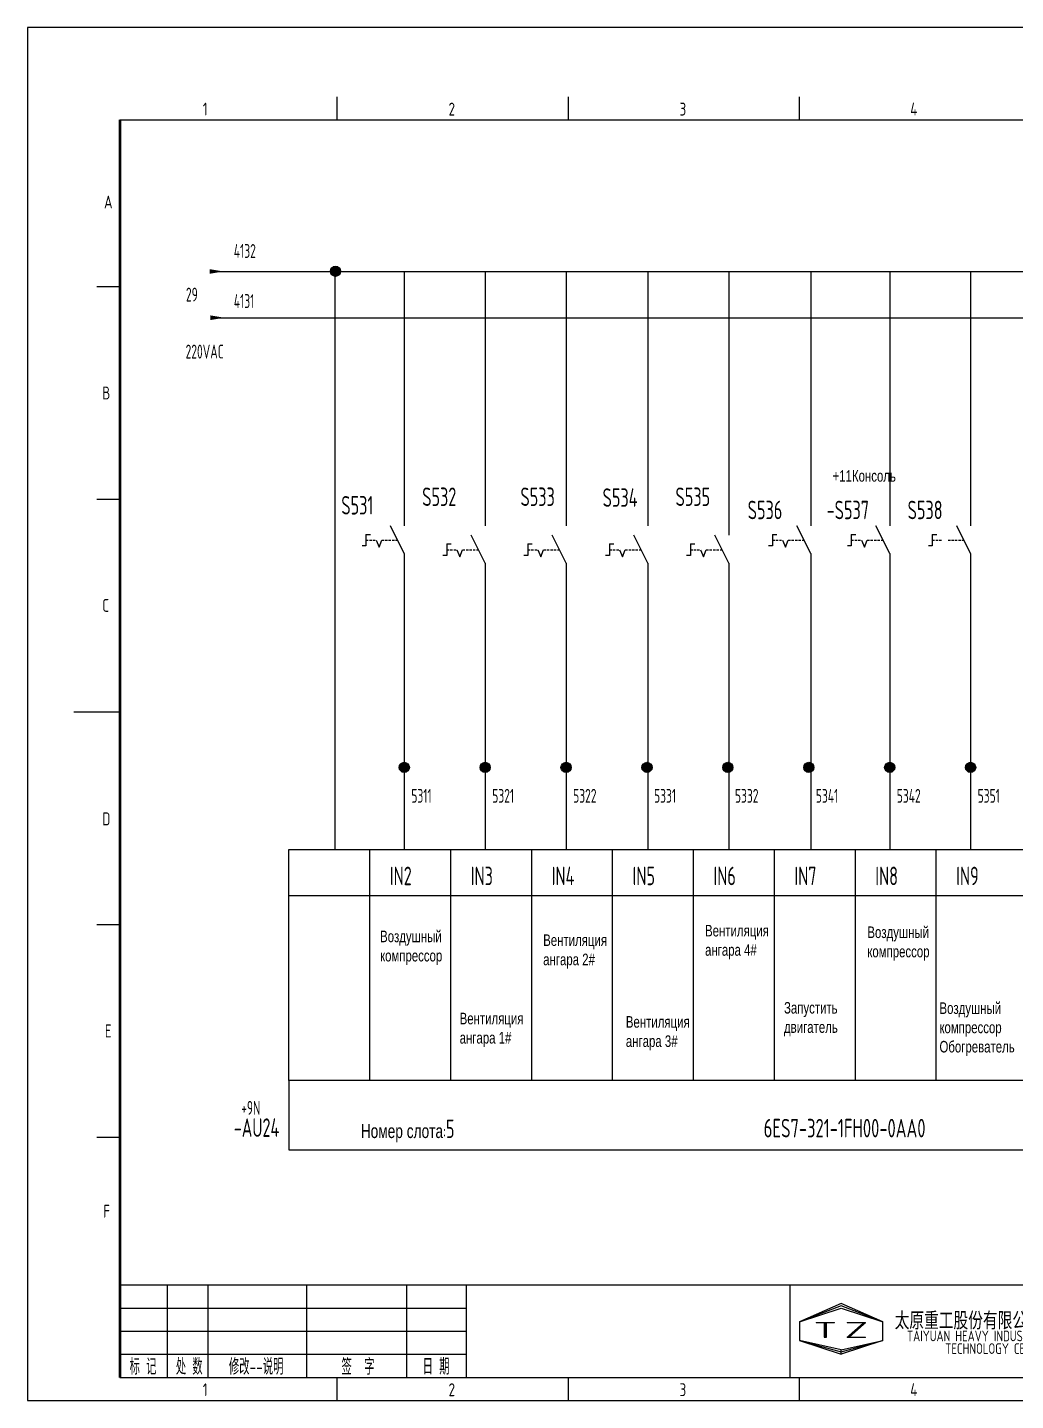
# Model space of a CAD drawing. Extents: x -2005 to 7010, y -1792 to 2924.
# Drawn here: x 2058.1 to 2271.8, y 436.6 to 733.6 of the extents above; entities that cross this region are included whole.
import ezdxf
from ezdxf.enums import TextEntityAlignment as Align

# ---------------------------------------------------------------- set-up
doc = ezdxf.new("R2010")
doc.units = 0
doc.header["$LTSCALE"] = 2
doc.linetypes.add('DASHED2', pattern=[0.375, 0.25, -0.125])
doc.layers.get('0').update_dxf_attribs({"linetype": 'CONTINUOUS'})
for name, color, linetype in [('01', 7, 'CONTINUOUS'), ('11', 3, 'CONTINUOUS'), ('CONTINUOUS', 7, 'CONTINUOUS'), ('DASHED', 2, 'DASHED2')]:
    doc.layers.add(name, color=color, linetype=linetype)
doc.styles.add('ROMAN', font='ROMANC.shx', dxfattribs={"width": 0.7, "height": 0.7})
doc.styles.get("Standard").update_dxf_attribs({"font": 'isocp.shx', "width": 0.707, "bigfont": 'dfst.shx'})

msp = doc.modelspace()

# ---------------------------------------------------------------- hatches: boundary and pattern name
at = {"layer": 'CONTINUOUS'}
h = msp.add_hatch(color=256, dxfattribs=at)
edge = h.paths.add_edge_path()
edge.add_arc((2124.67, 680.82), 1.1, 0, 360)
h = msp.add_hatch(color=256, dxfattribs=at)
edge = h.paths.add_edge_path()
edge.add_arc((2139.56, 573.51), 1.1, 0, 360)
h = msp.add_hatch(color=256, dxfattribs=at)
edge = h.paths.add_edge_path()
edge.add_arc((2157.06, 573.51), 1.1, 0, 360)
h = msp.add_hatch(color=256, dxfattribs=at)
edge = h.paths.add_edge_path()
edge.add_arc((2174.56, 573.51), 1.1, 0, 360)
h = msp.add_hatch(color=256, dxfattribs=at)
edge = h.paths.add_edge_path()
edge.add_arc((2192.06, 573.51), 1.1, 0, 360)
h = msp.add_hatch(color=256, dxfattribs=at)
edge = h.paths.add_edge_path()
edge.add_arc((2209.56, 573.51), 1.1, 0, 360)
h = msp.add_hatch(color=256, dxfattribs=at)
edge = h.paths.add_edge_path()
edge.add_arc((2227.06, 573.51), 1.1, 0, 360)
h = msp.add_hatch(color=256, dxfattribs=at)
edge = h.paths.add_edge_path()
edge.add_arc((2244.56, 573.51), 1.1, 0, 360)
h = msp.add_hatch(color=256, dxfattribs=at)
edge = h.paths.add_edge_path()
edge.add_arc((2262.06, 573.51), 1.1, 0, 360)

# ---------------------------------------------------------------- linework, layer by layer
at = {"layer": '01', "linetype": 'ByBlock', "ltscale": 2}
for p, q in [((2124.56, 680.78), (2124.56, 555.78)), ((2139.56, 680.78), (2139.56, 625.78)), ((2157.06, 680.78), (2157.06, 625.78)), ((2174.56, 680.78), (2174.56, 625.78)), ((2192.24, 680.78), (2192.24, 625.78)), ((2209.74, 680.78), (2209.74, 625.78)), ((2227.48, 680.78), (2227.48, 625.78)), ((2244.56, 680.78), (2244.56, 625.78)), ((2262.06, 680.78), (2262.06, 625.78)), ((2227.48, 615.78), (2227.48, 555.78)), ((2262.06, 615.78), (2262.06, 555.78)), ((2157.06, 613.71), (2157.06, 555.78)), ((2174.56, 613.71), (2174.56, 555.78)), ((2192.24, 613.71), (2192.24, 555.78)), ((2209.74, 613.71), (2209.74, 555.78)), ((2114.56, 545.78), (2447.06, 545.78)), ((2114.56, 505.78), (2114.56, 490.78)), ((2114.56, 490.78), (2447.06, 490.78))]:
    msp.add_line(p, q, dxfattribs=at)
at = {"layer": '01', "ltscale": 2}
for p, q in [((2131.27, 623.9), (2132.22, 623.9)), ((2219.19, 623.9), (2220.14, 623.9)), ((2236.26, 623.9), (2237.21, 623.9)), ((2253.77, 623.9), (2254.72, 623.9)), ((2131.27, 621.45), (2130.42, 621.45)), ((2148.77, 621.83), (2149.72, 621.83)), ((2166.27, 621.83), (2167.22, 621.83)), ((2183.95, 621.83), (2184.9, 621.83)), ((2201.45, 621.83), (2202.4, 621.83)), ((2219.19, 621.45), (2218.34, 621.45)), ((2236.26, 621.45), (2235.42, 621.45)), ((2253.77, 621.45), (2252.92, 621.45)), ((2148.77, 619.37), (2147.92, 619.37)), ((2166.27, 619.37), (2165.42, 619.37)), ((2183.95, 619.37), (2183.1, 619.37)), ((2201.45, 619.37), (2200.6, 619.37))]:
    msp.add_line(p, q, dxfattribs=at)
at = {"layer": '01', "linetype": 'ByBlock', "ltscale": 2}
msp.add_lwpolyline([(2114.56, 555.78), (2447.06, 555.78), (2447.06, 505.78), (2114.56, 505.78)], close=True, dxfattribs=at)
at = {"layer": 'CONTINUOUS', "color": 3}
for p, q in [((2478.05, 733.56), (2058.05, 733.56)), ((2058.05, 733.56), (2058.05, 436.56)), ((2058.05, 436.56), (2478.05, 436.56))]:
    msp.add_line(p, q, dxfattribs=at)
at = {"layer": 'CONTINUOUS', "linetype": 'Continuous'}
for p, q in [((2125.05, 713.56), (2125.05, 718.56)), ((2175.05, 713.56), (2175.05, 718.56)), ((2225.05, 713.56), (2225.05, 718.56)), ((2073.05, 677.56), (2078.05, 677.56)), ((2073.05, 631.56), (2078.05, 631.56)), ((2068.05, 585.56), (2078.05, 585.56)), ((2073.05, 539.56), (2078.05, 539.56)), ((2073.05, 493.56), (2078.05, 493.56)), ((2078.05, 461.56), (2473.05, 461.56)), ((2088.33, 441.56), (2088.33, 461.56)), ((2097.16, 441.56), (2097.16, 461.56)), ((2118.39, 461.56), (2118.39, 441.56)), ((2140.05, 461.56), (2140.05, 441.56)), ((2153.05, 441.56), (2153.05, 461.56)), ((2223.05, 441.56), (2223.05, 461.56)), ((2234.05, 457.56), (2225.05, 453.56)), ((2243.05, 453.56), (2234.05, 457.56)), ((2078.05, 456.56), (2153.05, 456.56)), ((2234.05, 457.06), (2225.05, 453.56)), ((2225.05, 453.56), (2234.05, 456.56)), ((2243.05, 453.56), (2234.05, 457.06)), ((2234.05, 456.56), (2243.05, 453.56)), ((2078.05, 451.56), (2153.05, 451.56)), ((2225.05, 453.56), (2225.05, 449.56)), ((2243.05, 449.56), (2243.05, 453.56)), ((2225.05, 449.56), (2234.05, 446.56)), ((2234.05, 447.56), (2225.05, 449.56)), ((2225.05, 449.56), (2234.05, 447.06)), ((2234.05, 447.06), (2243.05, 449.56)), ((2243.05, 449.56), (2234.05, 446.56)), ((2234.05, 447.56), (2243.05, 449.56)), ((2078.05, 446.56), (2153.05, 446.56)), ((2234.05, 446.56), (2234.05, 447.56)), ((2234.05, 446.56), (2234.05, 447.56)), ((2125.05, 436.56), (2125.05, 441.56)), ((2175.05, 436.56), (2175.05, 441.56)), ((2225.05, 436.56), (2225.05, 441.56))]:
    msp.add_line(p, q, dxfattribs=at)
at = {"layer": 'CONTINUOUS'}
for p, q in [((2078.05, 713.56), (2473.05, 713.56)), ((2099.56, 680.78), (2454.56, 680.78)), ((2099.56, 670.78), (2454.56, 670.78)), ((2131.27, 623.9), (2131.27, 621.45)), ((2139.56, 619.78), (2136.56, 625.78)), ((2157.06, 617.71), (2154.06, 623.71)), ((2174.56, 617.71), (2171.56, 623.71)), ((2192.24, 617.71), (2189.24, 623.71)), ((2209.74, 617.71), (2206.74, 623.71)), ((2219.19, 623.9), (2219.19, 621.45)), ((2219.19, 623.9), (2219.19, 621.45)), ((2219.19, 623.9), (2219.19, 621.45)), ((2219.19, 623.9), (2219.19, 621.45)), ((2219.19, 623.9), (2219.19, 621.45)), ((2227.48, 619.78), (2224.48, 625.78)), ((2236.26, 623.9), (2236.26, 621.45)), ((2244.56, 619.78), (2241.56, 625.78)), ((2253.77, 623.9), (2253.77, 621.45)), ((2253.77, 623.9), (2253.77, 621.45)), ((2253.77, 623.9), (2253.77, 621.45)), ((2253.77, 623.9), (2253.77, 621.45)), ((2253.77, 623.9), (2253.77, 621.45)), ((2253.77, 623.9), (2253.77, 621.45)), ((2253.77, 623.9), (2253.77, 621.45)), ((2253.77, 623.9), (2253.77, 621.45)), ((2262.06, 619.78), (2259.06, 625.78)), ((2133.46, 622.67), (2134.11, 621.17)), ((2134.11, 621.17), (2134.68, 622.67)), ((2148.77, 621.83), (2148.77, 619.37)), ((2166.27, 621.83), (2166.27, 619.37)), ((2183.95, 621.83), (2183.95, 619.37)), ((2201.45, 621.83), (2201.45, 619.37)), ((2201.45, 621.83), (2201.45, 619.37)), ((2201.45, 621.83), (2201.45, 619.37)), ((2201.45, 621.83), (2201.45, 619.37)), ((2201.45, 621.83), (2201.45, 619.37)), ((2221.38, 622.67), (2222.03, 621.17)), ((2222.03, 621.17), (2222.6, 622.67)), ((2238.45, 622.67), (2239.1, 621.17)), ((2239.1, 621.17), (2239.68, 622.67)), ((2139.56, 619.78), (2139.56, 615.78)), ((2150.96, 620.6), (2151.61, 619.09)), ((2151.61, 619.09), (2152.18, 620.6)), ((2168.46, 620.6), (2169.11, 619.09)), ((2169.11, 619.09), (2169.68, 620.6)), ((2186.14, 620.6), (2186.79, 619.09)), ((2186.79, 619.09), (2187.36, 620.6)), ((2203.64, 620.6), (2204.29, 619.09)), ((2204.29, 619.09), (2204.86, 620.6)), ((2227.48, 619.78), (2227.48, 613.78)), ((2244.56, 619.78), (2244.56, 615.78)), ((2262.06, 619.78), (2262.06, 615.78)), ((2139.56, 615.78), (2139.56, 555.78)), ((2157.06, 617.71), (2157.06, 613.71)), ((2174.56, 617.71), (2174.56, 613.71)), ((2192.24, 617.71), (2192.24, 613.71)), ((2209.74, 617.71), (2209.74, 611.71)), ((2244.56, 615.78), (2244.56, 555.78)), ((2078.05, 441.56), (2473.05, 441.56))]:
    msp.add_line(p, q, dxfattribs=at)
at = {"layer": 'CONTINUOUS', "lineweight": 50}
msp.add_line((2078.05, 713.56), (2078.05, 441.56), dxfattribs=at)
at = {"layer": 'CONTINUOUS', "color": 0}
for p, q in [((2139.56, 656.14), (2139.56, 654.14)), ((2157.06, 656.14), (2157.06, 654.14)), ((2174.56, 656.14), (2174.56, 654.14)), ((2227.48, 627.78), (2227.48, 625.78)), ((2244.56, 627.78), (2244.56, 625.78)), ((2262.06, 627.78), (2262.06, 625.78)), ((2209.74, 625.71), (2209.74, 623.71)), ((2132.06, 555.78), (2132.06, 505.78)), ((2149.56, 555.78), (2149.56, 505.78)), ((2167.06, 555.78), (2167.06, 505.78)), ((2184.56, 555.78), (2184.56, 505.78)), ((2202.06, 555.78), (2202.06, 505.78)), ((2219.56, 555.78), (2219.56, 505.78)), ((2237.06, 555.78), (2237.06, 505.78)), ((2254.56, 555.78), (2254.56, 505.78)), ((2254.56, 555.78), (2254.56, 505.78))]:
    msp.add_line(p, q, dxfattribs=at)
at = {"layer": 'CONTINUOUS'}
for centre in [(2124.67, 680.82), (2139.56, 573.51), (2157.06, 573.51), (2174.56, 573.51), (2192.06, 573.51), (2209.56, 573.51), (2227.06, 573.51), (2244.56, 573.51), (2262.06, 573.51)]:
    msp.add_circle(centre, 1.1, dxfattribs=at)
for points in [[(2097.46, 681.28), (2097.46, 680.28), (2100.46, 680.78)], [(2097.64, 671.28), (2097.64, 670.28), (2100.64, 670.78)]]:
    msp.add_solid(points, dxfattribs=at)
at = {"layer": 'DASHED'}
for p, q in [((2131.27, 622.67), (2133.46, 622.67)), ((2134.68, 622.67), (2138.12, 622.67)), ((2219.19, 622.67), (2221.38, 622.67)), ((2222.6, 622.67), (2226.03, 622.67)), ((2236.26, 622.67), (2238.45, 622.67)), ((2239.68, 622.67), (2243.11, 622.67)), ((2253.77, 622.67), (2255.96, 622.67)), ((2257.18, 622.67), (2260.62, 622.67)), ((2148.77, 620.6), (2150.96, 620.6)), ((2152.18, 620.6), (2155.62, 620.6)), ((2166.27, 620.6), (2168.46, 620.6)), ((2169.68, 620.6), (2173.12, 620.6)), ((2183.95, 620.6), (2186.14, 620.6)), ((2187.36, 620.6), (2190.79, 620.6)), ((2201.45, 620.6), (2203.64, 620.6)), ((2204.86, 620.6), (2208.29, 620.6))]:
    msp.add_line(p, q, dxfattribs=at)

# ---------------------------------------------------------------- texts
at = {"linetype": 'ByBlock', "ltscale": 2, "width": 0.67}
msp.add_text('+9N', height=3, dxfattribs=at).set_placement((2104.29, 498.37))
at = {"layer": '01', "linetype": 'DASHED2', "ltscale": 2, "char_height": 2.5, "attachment_point": 1}
for s, insert, width in [('{\\fArial|b0|i0|c0|p34;+11\\fArial|b0|i0|c204|p34;Консоль}', (2232.21, 637.81), 5.8772), ('{\\fArial|b0|i0|c204|p34;Воздушный компрессор}', (2134.33, 538.2), 12.8493), ('{\\fArial|b0|i0|c204|p34;Вентиляция ангара \\fArial|b0|i0|c0|p34;4\\fArial|b0|i0|c204|p34;#}', (2204.62, 539.44), 12.8493), ('{\\fArial|b0|i0|c204|p34;Воздушный компрессор}', (2239.73, 539.1), 12.8493), ('{\\fArial|b0|i0|c204|p34;Вентиляция ангара \\fArial|b0|i0|c0|p34;2\\fArial|b0|i0|c204|p34;#}', (2169.61, 537.39), 12.8493), ('{\\fArial|b0|i0|c204|p34;Запустить двигатель}', (2221.7, 522.76), 12.8493), ('{\\fArial|b0|i0|c204|p34;Воздушный компрессор\\fArial|b0|i0|c0|p34;\\P\\fArial|b0|i0|c204|p34;Обогреватель}', (2255.33, 522.68), 12.8493), ('{\\fArial|b0|i0|c204|p34;Вентиляция ангара 1#}', (2151.54, 520.44), 12.8493), ('{\\fArial|b0|i0|c204|p34;Вентиляция ангара \\fArial|b0|i0|c0|p34;3\\fArial|b0|i0|c204|p34;#}', (2187.49, 519.71), 12.8493)]:
    msp.add_mtext(s, dxfattribs=dict(at, insert=insert, width=width))
at = {"layer": '11', "char_height": 3.5, "attachment_point": 5}
for insert in [(2114.53, 526.19), (2114.53, 516.18)]:
    msp.add_mtext('\\A1;{\\C7;\\H0.5x;\\S^ ;}', dxfattribs=dict(at, insert=insert))
at = {"layer": 'CONTINUOUS', "linetype": 'Continuous', "style": 'ROMAN'}
for s, height, width, p in [('1', 2.8, 0.7, (2095.98, 714.5)), ('2', 2.8, 0.7, (2149.14, 714.5)), ('3', 2.8, 0.7, (2199.11, 714.5)), ('4', 2.8, 0.7, (2249.01, 714.5)), ('A', 2.8, 0.7, (2074.62, 694.41)), ('B', 2.8, 0.7, (2074.23, 653.09)), ('C', 2.8, 0.7, (2074.23, 607.15)), ('D', 2.8, 0.7, (2074.23, 560.98)), ('E', 2.8, 0.7, (2074.79, 515.09)), ('F', 2.8, 0.7, (2074.43, 476.09)), ('T', 3.5, 1.8, (2228.05, 450.06)), ('Z', 3.5, 1.8, (2234.75, 450.06)), ('1', 2.8, 0.7, (2095.98, 437.5)), ('2', 2.8, 0.7, (2149.14, 437.5)), ('3', 2.8, 0.7, (2199.11, 437.5)), ('4', 2.8, 0.7, (2249.01, 437.5))]:
    msp.add_text(s, height=height, dxfattribs=dict(at, width=width)).set_placement(p)
at = {"layer": 'CONTINUOUS', "width": 0.67}
for s, p in [('4132', (2102.69, 683.71)), ('29', (2092.33, 674.28)), ('4131', (2102.69, 672.88)), ('220VAC', (2092.26, 661.95)), ('5311', (2141.09, 565.86)), ('5321', (2158.59, 565.86)), ('5322', (2176.09, 565.86)), ('5331', (2193.59, 565.86)), ('5332', (2211.09, 565.86)), ('5341', (2228.59, 565.86)), ('5342', (2246.09, 565.86)), ('5351', (2263.59, 565.86))]:
    msp.add_text(s, height=3, dxfattribs=at).set_placement(p)
at = {"layer": 'CONTINUOUS', "color": 1, "width": 0.707}
for s, p in [('S532', (2143.44, 630.05)), ('S533', (2164.69, 630.05)), ('S534', (2182.46, 629.87)), ('S535', (2198.23, 630.05))]:
    msp.add_text(s, height=4, dxfattribs=at).set_placement(p)
at = {"layer": 'CONTINUOUS', "color": 0, "width": 0.707}
for s, p in [('S531', (2125.94, 628.21)), ('S536', (2213.85, 627.19)), ('-S537', (2230.93, 627.19)), ('S538', (2248.44, 627.19)), ('IN2', (2136.44, 548.03)), ('IN3', (2153.94, 548.03)), ('IN4', (2171.44, 548.03)), ('IN5', (2188.94, 548.03)), ('IN6', (2206.44, 548.03)), ('IN7', (2223.94, 548.03)), ('IN8', (2241.44, 548.03)), ('IN9', (2258.94, 548.03)), ('-AU24', (2102.68, 493.59))]:
    msp.add_text(s, height=4, dxfattribs=at).set_placement(p)
at = {"layer": 'CONTINUOUS', "color": 0, "width": 0.655392}
msp.add_text('6ES7-321-1FH00-0AA0', height=4, dxfattribs=at).set_placement((2217.31, 493.48), (2252.31, 493.48), align=Align.FIT)
at = {"layer": 'CONTINUOUS', "width": 0.67}
for s, p in [('标 记', (2083.05, 444.06)), ('处 数', (2093.05, 444.06)), ('修改--说明', (2107.52, 444.06)), ('签  字', (2129.55, 444.06)), ('日 期', (2146.43, 444.06))]:
    msp.add_text(s, height=3.5, dxfattribs=at).set_placement(p, align=Align.MIDDLE)
at = {"layer": 'CONTINUOUS', "color": 0, "insert": (2130.15, 494.89), "char_height": 4, "width": 130, "attachment_point": 4}
msp.add_mtext('{\\fArial|b0|i0|c204|p34;\\H0.75x;\\C256;Номер слота\\Fisocp,dfst|c134;\\C0;:}5', dxfattribs=at)
at = {"layer": 'CONTINUOUS', "insert": (2267.91, 451.12), "char_height": 3.3, "width": 50, "attachment_point": 5, "line_spacing_factor": 0.7125}
msp.add_mtext('{\\f宋体|b0|i0|c134|p2;太原重工股份有限公司技术中心\\P\\Fromans.shx;\\H0.6969x;TAIYUAN HEAVY INDUSTRY CO., LTD\\PTECHNOLOGY CENTER}', dxfattribs=at)

doc.saveas('drawing.dxf')
